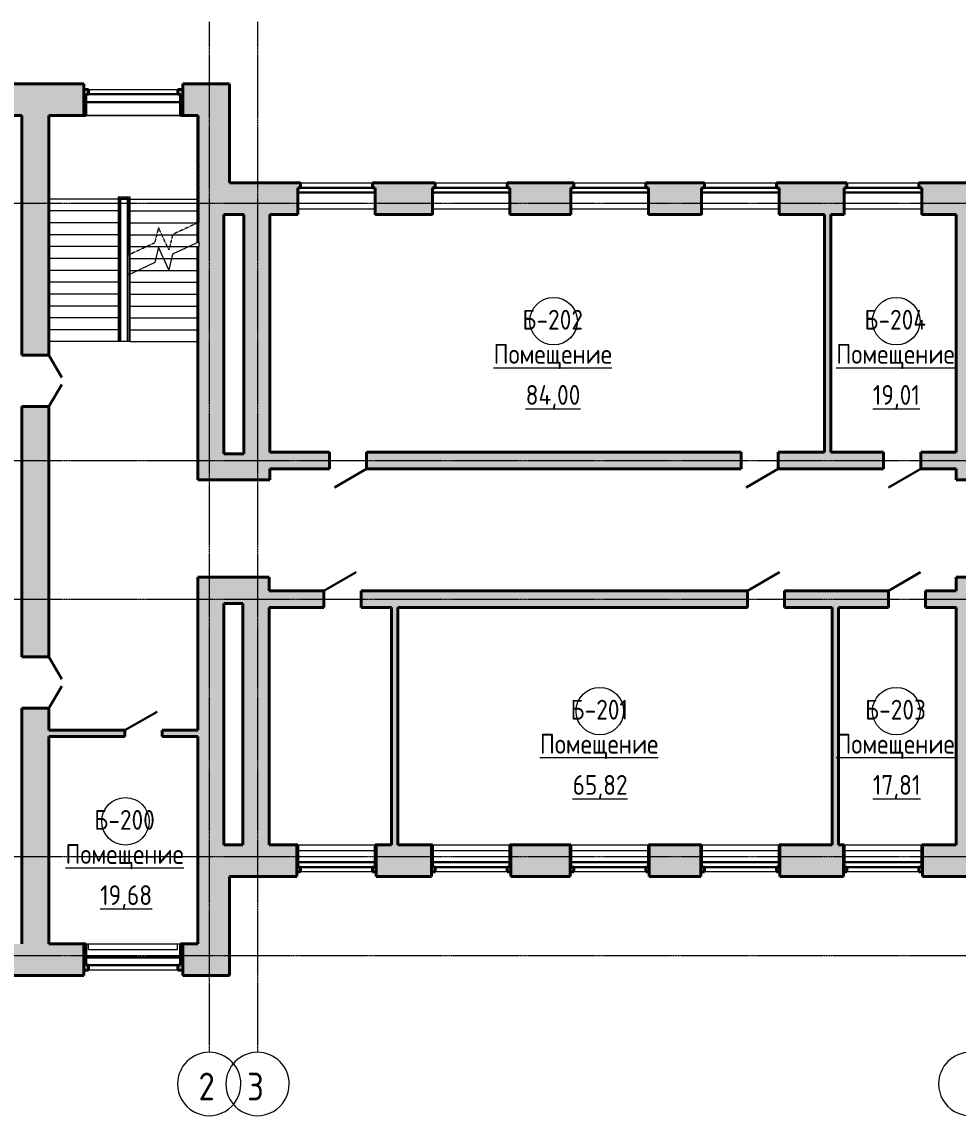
# Model space of a CAD drawing. Header units: millimetres. Extents: x -4092 to 455810, y -7500 to 28668.
# Drawn here: x 130565 to 154208, y -3300 to 24363 of the extents above; entities that cross this region are included whole.
import ezdxf

# ---------------------------------------------------------------- set-up
doc = ezdxf.new("R2010")
doc.units = ezdxf.units.MM
doc.linetypes.add('ADSK_Линия сетки', pattern=[21, 12, -3, 3, -3])
doc.linetypes.add('ADSK_Сверху', pattern=[4.5, 3, -1.5])
for name, color, linetype, lineweight in [('Двери', 7, 'Continuous', 18), ('Каркас_Импост', 7, 'Continuous', 30), ('Лестницы', 7, 'Continuous', 18), ('Марки помещений', 7, 'Continuous', 18), ('Ограждение', 7, 'Continuous', 18), ('Окна', 7, 'Continuous', 18), ('Оси', 7, 'Continuous', 9), ('Панель', 7, 'Continuous', 30), ('Перекрытия', 7, 'Continuous', 18), ('Поручни', 7, 'Continuous', 18), ('Стены', 7, 'Continuous', 18), ('Стены разрез', 7, 'Continuous', 40)]:
    doc.layers.add(name, color=color, linetype=linetype, lineweight=lineweight)
doc.styles.add('GOST Common', font='GOST Common.ttf', dxfattribs={"width": 0.9, "height": 500})
doc.styles.add('GOST Common_1', font='GOST Common.ttf', dxfattribs={"width": 0.9, "height": 700})

# ---------------------------------------------------------------- blocks, each defined once
blk = doc.blocks.new('Ограждение - Ограждение-221464-02_Б_На лист')
at = {"layer": 'Поручни'}
for p, q in [((15816, 19938), (15816, 16287)), ((16116, 19938), (15816, 19938)), ((15821, 19933), (15821, 16287)), ((16111, 19933), (15821, 19933)), ((16111, 19887), (16111, 19933)), ((16116, 19887), (16116, 19938)), ((15861, 19893), (15861, 16287)), ((16071, 19893), (15861, 19893)), ((15876, 19878), (15876, 16287)), ((16056, 19878), (15876, 19878)), ((16056, 17968), (16056, 19878)), ((16071, 17972), (16071, 19893)), ((16086, 19891), (16086, 19908)), ((16111, 17989), (16111, 19887)), ((16116, 17991), (16116, 19887)), ((15821, 16287), (15816, 16287)), ((15861, 16287), (15821, 16287)), ((15876, 16287), (15861, 16287))]:
    blk.add_line(p, q, dxfattribs=at)
blk = doc.blocks.new('Ограждение - Ограждение-227923-02_Б_На лист')
at = {"layer": 'Ограждение', "linetype": 'ADSK_Сверху'}
for p, q in [((15816, 19938), (15816, 16287)), ((16116, 19938), (15816, 19938)), ((15821, 19933), (15821, 16287)), ((16111, 19933), (15821, 19933)), ((16111, 19887), (16111, 19933)), ((16116, 19887), (16116, 19938)), ((15846, 19908), (15846, 16287)), ((16086, 19908), (15846, 19908)), ((15861, 19893), (15861, 16287)), ((16071, 19893), (15861, 19893)), ((15866, 19888), (15866, 16287)), ((16066, 19888), (15866, 19888)), ((15876, 19878), (15876, 16287)), ((16056, 19878), (15876, 19878)), ((16056, 18468), (16056, 19878)), ((16066, 18468), (16066, 19888)), ((16071, 18470), (16071, 19893)), ((16086, 18477), (16086, 19908)), ((16111, 18489), (16111, 19887)), ((16116, 18491), (16116, 19887)), ((15866, 16287), (15816, 16287)), ((15861, 16287), (15821, 16287)), ((15876, 16287), (15846, 16287))]:
    blk.add_line(p, q, dxfattribs=at)
at = {"layer": 'Поручни'}
for p, q in [((16111, 17989), (16071, 17970)), ((16111, 17989), (16071, 17970)), ((16111, 17989), (16071, 17970)), ((16116, 17991), (16111, 17989)), ((16111, 16287), (16111, 17989)), ((16116, 16287), (16116, 17991)), ((16066, 17968), (16056, 17968)), ((16066, 17968), (16056, 17968)), ((16056, 16287), (16056, 17968)), ((16071, 17970), (16066, 17968)), ((16071, 17970), (16066, 17968)), ((16071, 16287), (16071, 17970)), ((16071, 16287), (16056, 16287)), ((16111, 16287), (16071, 16287)), ((16116, 16287), (16111, 16287))]:
    blk.add_line(p, q, dxfattribs=at)
blk = doc.blocks.new('ИРНИТУ-Окно-ГОСТ23166-99_4_2_Створки - 1920 x 2350-934199-02_Б_На лист')
at = {"layer": 'Каркас_Импост'}
for p, q in [((-1018.1, 220), (941.9, 220)), ((-1018.1, 220), (-1018.1, 100)), ((-1018.1, 220), (-983.1, 220)), ((-1018.1, 100), (941.9, 100)), ((-1018.1, 100), (-983.1, 100)), ((941.9, 220), (906.9, 220)), ((941.9, 100), (906.9, 100)), ((941.9, 220), (941.9, 100))]:
    blk.add_line(p, q, dxfattribs=at)
blk = doc.blocks.new('ИРНИТУ_Дверь_Однопольная_ДеревяннаяВнутренняя_филенчатая - 900х2080 без верха-1341253-02_Б_На лист')
at = {"layer": 'Панель'}
blk.add_line((-470, 210), (344, 680), dxfattribs=at)
blk = doc.blocks.new('AC_Дверь_Двупольная_ДеревяннаяВнутренняя_филенчатая_с_верхом - 1260х2080-539008-02_Б_На лист')
at = {"layer": 'Панель'}
for p, q in [((-650, 340), (-87, 665)), ((650, 340), (87, 665))]:
    blk.add_line(p, q, dxfattribs=at)
blk = doc.blocks.new('ИРНИТУ_Дверь_Однопольная_ДеревяннаяВнутренняя_филенчатая - 900х2080 без верха-1341261-02_Б_На лист')
at = {"layer": 'Панель'}
blk.add_line((-470, 80), (344, 550), dxfattribs=at)
blk = doc.blocks.new('ИРНИТУ-Окно-ГОСТ23166-99_4_2_Створки - 1920 x 2350-415137-02_Б_На лист')
at = {"layer": 'Каркас_Импост'}
for p, q in [((-1018.1, -160), (941.9, -160)), ((-1018.1, -280), (-1018.1, -160)), ((-1018.1, -160), (-983.1, -160)), ((941.9, -160), (906.9, -160)), ((941.9, -280), (941.9, -160)), ((-1018.1, -280), (941.9, -280)), ((-1018.1, -280), (-983.1, -280)), ((941.9, -280), (906.9, -280))]:
    blk.add_line(p, q, dxfattribs=at)
blk = doc.blocks.new('ИРНИТУ-Окно-ГОСТ23166-99_6_3_Створки - 2350 x 2350-686471-02_Б_На лист')
at = {"layer": 'Каркас_Импост'}
for p, q in [((-1233.1, 210), (1156.9, 210)), ((-1233.1, 210), (-1233.1, 10)), ((-1233.1, 210), (-1198.1, 210)), ((-1233.1, 10), (1156.9, 10)), ((-1233.1, 10), (-1198.1, 10)), ((1156.9, 210), (1121.9, 210)), ((1156.9, 10), (1121.9, 10)), ((1156.9, 210), (1156.9, 10))]:
    blk.add_line(p, q, dxfattribs=at)
blk = doc.blocks.new('ИРНИТУ-Окно-ГОСТ23166-99_6_3_Створки - 2350 x 2350-686492-02_Б_На лист')
at = {"layer": 'Каркас_Импост'}
for p, q in [((-1233.1, -10), (1156.9, -10)), ((-1233.1, -210), (-1233.1, -10)), ((-1233.1, -10), (-1198.1, -10)), ((-1233.1, -210), (1156.9, -210)), ((-1233.1, -210), (-1198.1, -210)), ((1156.9, -10), (1121.9, -10)), ((1156.9, -210), (1121.9, -210)), ((1156.9, -210), (1156.9, -10))]:
    blk.add_line(p, q, dxfattribs=at)
blk = doc.blocks.new('Ось сетки - D8-4846-02_Б_На лист')
at = {"layer": 'Оси', "lineweight": 18}
for start, end in [(360, 180), (180, 360)]:
    blk.add_arc((0, 0), 4, start, end, dxfattribs=at)
blk = doc.blocks.new('ADSK_Марка_Помещение - Номер Имя Площадь Площадь проемов-115235-02_Б_На лист')
at = {"layer": 'Марки помещений'}
blk.add_circle((0, 0), 3, dxfattribs=at)

msp = doc.modelspace()

# ---------------------------------------------------------------- hatches: boundary and pattern name
at = {"layer": 'Стены'}
h = msp.add_hatch(color=256, dxfattribs=at)
h.paths.add_polyline_path([(134625, 21995), (135805, 21995), (135805, 22795), (134625, 22795)], flags=0)
h.paths.add_polyline_path([(131245, 21995), (132125, 21995), (132125, 22795), (130325, 22795), (130325, 21995), (130565, 21995)], flags=0)
h.paths.add_polyline_path([(127077, 21995), (127825, 21995), (127825, 22795), (126025, 22795), (126025, 21995)], flags=0)
h.paths.add_polyline_path([(123525, 21995), (123525, 22795), (121725, 22795), (121725, 21995)], flags=0)
h.paths.add_polyline_path([(118085, 21995), (119225, 21995), (119225, 22795), (118085, 22795)], flags=0)
h = msp.add_hatch(color=256, dxfattribs=at)
h.paths.add_polyline_path([(134570, 21995), (134625, 21995), (134625, 22655), (134500, 22655), (134500, 22535), (134570, 22535)], flags=0)
h.paths.add_polyline_path([(132125, 21995), (132180, 21995), (132180, 22535), (132250, 22535), (132250, 22655), (132125, 22655)], flags=0)
h = msp.add_hatch(color=256, dxfattribs=at)
h.paths.add_polyline_path([(130565, 1075), (131245, 1075), (131245, 7025), (130565, 7025)], flags=0)
h.paths.add_polyline_path([(131245, 8325), (131245, 14645), (130565, 14645), (130565, 8325)], flags=0)
h.paths.add_polyline_path([(130565, 15945), (131245, 15945), (131245, 21995), (130565, 21995), (130565, 17841)], flags=0)
for points in [[(135805, 19495), (135805, 21995), (135005, 21995), (135005, 19495), (135665, 19495)], [(135665, 13456), (135665, 19495), (135005, 19495), (135005, 18788), (135045, 18807), (135045, 18687), (135005, 18687), (135005, 13456)], [(136830, 13456), (136830, 19495), (136170, 19495), (136170, 13456)], [(150990, 13495), (150990, 19495), (150830, 19495), (150830, 13495)], [(154157, 12796), (154837, 12796), (154837, 19495), (154157, 19495), (154157, 13075)], [(136830, 12796), (136830, 13456), (135005, 13456), (135005, 12796)], [(136145, 9676), (136805, 9676), (136805, 10336), (135005, 10336), (135005, 9676), (135665, 9676)], [(154837, 3575), (154837, 10340), (154157, 10340), (154157, 3575)], [(135665, 3575), (135665, 9676), (135005, 9676), (135005, 3575)], [(136733, 3575), (136805, 3575), (136805, 9676), (136145, 9676), (136145, 3575)], [(140060, 3575), (140060, 9575), (139900, 9575), (139900, 3575), (139952, 3575)], [(151190, 3575), (151190, 9575), (151030, 9575), (151030, 3575)], [(135805, 275), (135805, 2775), (135005, 2775), (135005, 275)]]:
    msp.add_hatch(color=256, dxfattribs=at).paths.add_polyline_path(points, flags=0)
h = msp.add_hatch(color=256, dxfattribs=at)
h.paths.add_polyline_path([(216905, 19495), (217202, 19495), (217202, 20295), (215195, 20295), (215195, 20175), (215265, 20175), (215265, 19495), (216245, 19495)], flags=0)
h.paths.add_polyline_path([(210765, 19495), (212525, 19495), (212525, 20175), (212595, 20175), (212595, 20295), (209150, 20295), (209150, 20175), (209220, 20175), (209220, 19495)], flags=0)
h.paths.add_polyline_path([(213565, 19495), (214225, 19495), (214225, 20175), (214295, 20175), (214295, 20295), (213495, 20295), (213495, 20175), (213565, 20175)], flags=0)
h.paths.add_polyline_path([(205605, 19495), (206480, 19495), (206480, 20175), (206550, 20175), (206550, 20295), (204320, 20295), (204320, 20175), (204390, 20175), (204390, 19495)], flags=0)
h.paths.add_polyline_path([(208180, 19495), (208180, 20175), (208250, 20175), (208250, 20295), (207450, 20295), (207450, 20175), (207520, 20175), (207520, 19495)], flags=0)
h.paths.add_polyline_path([(202430, 19495), (202430, 20175), (202500, 20175), (202500, 20295), (200820, 20295), (200820, 20175), (200890, 20175), (200890, 19495)], flags=0)
h.paths.add_polyline_path([(198875, 19495), (198930, 19495), (198930, 20175), (199000, 20175), (199000, 20295), (197120, 20295), (197120, 20175), (197190, 20175), (197190, 19495), (198195, 19495)], flags=0)
h.paths.add_polyline_path([(195230, 19495), (195230, 20175), (195300, 20175), (195300, 20295), (193420, 20295), (193420, 20175), (193490, 20175), (193490, 19495)], flags=0)
h.paths.add_polyline_path([(189790, 19495), (191530, 19495), (191530, 20175), (191600, 20175), (191600, 20295), (189720, 20295), (189720, 20175), (189790, 20175)], flags=0)
h.paths.add_polyline_path([(187830, 19495), (187830, 20175), (187900, 20175), (187900, 20295), (186120, 20295), (186120, 20175), (186190, 20175), (186190, 19495), (187365, 19495)], flags=0)
h.paths.add_polyline_path([(177730, 19495), (177730, 20175), (177800, 20175), (177800, 20295), (175920, 20295), (175920, 20175), (175990, 20175), (175990, 19495)], flags=0)
h.paths.add_polyline_path([(180830, 19495), (180830, 20175), (180900, 20175), (180900, 20295), (179620, 20295), (179620, 20175), (179690, 20175), (179690, 19495), (180195, 19495)], flags=0)
h.paths.add_polyline_path([(182790, 19495), (184230, 19495), (184230, 20175), (184300, 20175), (184300, 20295), (182720, 20295), (182720, 20175), (182790, 20175)], flags=0)
h.paths.add_polyline_path([(174030, 19495), (174030, 20175), (174100, 20175), (174100, 20295), (171420, 20295), (171420, 20175), (171490, 20175), (171490, 19495), (173945, 19495)], flags=0)
h.paths.add_polyline_path([(168890, 19495), (169530, 19495), (169530, 20175), (169600, 20175), (169600, 20295), (167720, 20295), (167720, 20175), (167790, 20175), (167790, 19495), (168730, 19495)], flags=0)
h.paths.add_polyline_path([(165830, 19495), (165830, 20175), (165900, 20175), (165900, 20295), (164120, 20295), (164120, 20175), (164190, 20175), (164190, 19495), (165702, 19495)], flags=0)
h.paths.add_polyline_path([(160590, 19495), (162230, 19495), (162230, 20175), (162300, 20175), (162300, 20295), (160520, 20295), (160520, 20175), (160590, 20175)], flags=0)
h.paths.add_polyline_path([(158630, 19495), (158630, 20175), (158700, 20175), (158700, 20295), (156920, 20295), (156920, 20175), (156990, 20175), (156990, 19495)], flags=0)
h.paths.add_polyline_path([(154837, 19495), (155030, 19495), (155030, 20175), (155100, 20175), (155100, 20295), (153220, 20295), (153220, 20175), (153290, 20175), (153290, 19495), (154157, 19495)], flags=0)
h.paths.add_polyline_path([(147730, 19495), (147730, 20175), (147800, 20175), (147800, 20295), (146320, 20295), (146320, 20175), (146390, 20175), (146390, 19495)], flags=0)
h.paths.add_polyline_path([(150830, 19495), (151330, 19495), (151330, 20175), (151400, 20175), (151400, 20295), (149620, 20295), (149620, 20175), (149690, 20175), (149690, 19495)], flags=0)
h.paths.add_polyline_path([(144430, 19495), (144430, 20175), (144500, 20175), (144500, 20295), (142820, 20295), (142820, 20175), (142890, 20175), (142890, 19495)], flags=0)
h.paths.add_polyline_path([(139952, 19495), (140930, 19495), (140930, 20175), (141000, 20175), (141000, 20295), (139420, 20295), (139420, 20175), (139490, 20175), (139490, 19495)], flags=0)
h.paths.add_polyline_path([(135805, 19495), (137530, 19495), (137530, 20175), (137600, 20175), (137600, 20295), (135805, 20295)], flags=0)
h = msp.add_hatch(color=256, dxfattribs=at)
h.paths.add_polyline_path([(154157, 13075), (154157, 13495), (153267, 13495), (153267, 13075)], flags=0)
h.paths.add_polyline_path([(152327, 13075), (152327, 13495), (149667, 13495), (149667, 13075)], flags=0)
h.paths.add_polyline_path([(148727, 13075), (148727, 13495), (139270, 13495), (139270, 13075), (146389, 13075)], flags=0)
h.paths.add_polyline_path([(138330, 13075), (138330, 13495), (136830, 13495), (136830, 13075)], flags=0)
h = msp.add_hatch(color=256, dxfattribs=at)
h.paths.add_polyline_path([(154157, 9575), (154157, 9995), (153387, 9995), (153387, 9575)], flags=0)
h.paths.add_polyline_path([(148887, 9575), (148887, 9995), (139130, 9995), (139130, 9575), (146389, 9575)], flags=0)
h.paths.add_polyline_path([(151030, 9575), (152447, 9575), (152447, 9995), (149827, 9995), (149827, 9575)], flags=0)
h.paths.add_polyline_path([(138190, 9575), (138190, 9995), (136805, 9995), (136805, 9575)], flags=0)
h = msp.add_hatch(color=256, dxfattribs=at)
h.paths.add_polyline_path([(135005, 6310), (135005, 6470), (134105, 6470), (134105, 6310)], flags=0)
h.paths.add_polyline_path([(133165, 6310), (133165, 6470), (131245, 6470), (131245, 6310)], flags=0)
h = msp.add_hatch(color=256, dxfattribs=at)
h.paths.add_polyline_path([(217202, 2775), (217202, 3575), (215310, 3575), (215310, 2775)], flags=0)
h.paths.add_polyline_path([(213310, 2775), (213310, 3575), (211710, 3575), (211710, 2775)], flags=0)
h.paths.add_polyline_path([(206110, 2775), (206110, 3575), (204410, 3575), (204410, 2775)], flags=0)
h.paths.add_polyline_path([(209710, 2775), (209710, 3575), (208110, 3575), (208110, 2775)], flags=0)
h.paths.add_polyline_path([(202410, 2775), (202410, 3575), (200810, 3575), (200810, 2775), (201108, 2775)], flags=0)
h.paths.add_polyline_path([(198875, 2775), (198875, 3035), (198830, 3035), (198830, 3575), (197210, 3575), (197210, 2775), (197889, 2775)], flags=0)
h.paths.add_polyline_path([(191452, 2775), (191510, 2775), (191510, 3575), (189810, 3575), (189810, 2775)], flags=0)
h.paths.add_polyline_path([(193510, 2775), (195210, 2775), (195210, 3575), (193510, 3575)], flags=0)
h.paths.add_polyline_path([(186210, 2775), (187810, 2775), (187810, 3575), (186210, 3575)], flags=0)
h.paths.add_polyline_path([(182810, 2775), (184210, 2775), (184210, 3575), (182810, 3575)], flags=0)
h.paths.add_polyline_path([(180875, 2775), (180875, 3035), (180830, 3035), (180830, 3575), (178865, 3575), (178865, 2775)], flags=0)
h.paths.add_polyline_path([(174365, 2775), (174365, 3575), (171510, 3575), (171510, 2775), (172139, 2775)], flags=0)
h.paths.add_polyline_path([(169510, 2775), (169510, 3575), (167810, 3575), (167810, 2775)], flags=0)
h.paths.add_polyline_path([(165702, 2775), (165810, 2775), (165810, 3575), (164210, 3575), (164210, 2775)], flags=0)
h.paths.add_polyline_path([(160610, 2775), (162210, 2775), (162210, 3575), (160610, 3575)], flags=0)
h.paths.add_polyline_path([(158610, 2775), (158610, 3575), (157010, 3575), (157010, 2775)], flags=0)
h.paths.add_polyline_path([(155010, 2775), (155010, 3575), (153310, 3575), (153310, 2775)], flags=0)
h.paths.add_polyline_path([(149710, 2775), (151310, 2775), (151310, 3575), (149710, 3575)], flags=0)
h.paths.add_polyline_path([(144410, 2775), (144410, 3575), (142910, 3575), (142910, 2775)], flags=0)
h.paths.add_polyline_path([(146410, 2775), (147710, 2775), (147710, 3575), (146410, 3575)], flags=0)
h.paths.add_polyline_path([(139510, 2775), (140910, 2775), (140910, 3575), (139510, 3575)], flags=0)
h.paths.add_polyline_path([(136733, 2775), (137510, 2775), (137510, 3575), (135005, 3575), (135005, 2775), (135805, 2775)], flags=0)
h = msp.add_hatch(color=256, dxfattribs=at)
h.paths.add_polyline_path([(137600, 2895), (137600, 3015), (137530, 3015), (137530, 3575), (137510, 3575), (137510, 2895)], flags=0)
h.paths.add_polyline_path([(139510, 2895), (139510, 3575), (139490, 3575), (139490, 3015), (139420, 3015), (139420, 2895)], flags=0)
h = msp.add_hatch(color=256, dxfattribs=at)
h.paths.add_polyline_path([(142910, 2895), (142910, 3575), (142890, 3575), (142890, 3015), (142820, 3015), (142820, 2895)], flags=0)
h.paths.add_polyline_path([(140910, 2895), (141000, 2895), (141000, 3015), (140930, 3015), (140930, 3575), (140910, 3575)], flags=0)
h = msp.add_hatch(color=256, dxfattribs=at)
h.paths.add_polyline_path([(144500, 2895), (144500, 3015), (144430, 3015), (144430, 3575), (144410, 3575), (144410, 2895)], flags=0)
h.paths.add_polyline_path([(146410, 2895), (146410, 3575), (146390, 3575), (146389, 3015), (146320, 3015), (146320, 2895), (146389, 2895)], flags=0)
h = msp.add_hatch(color=256, dxfattribs=at)
h.paths.add_polyline_path([(149620, 2895), (149710, 2895), (149710, 3575), (149690, 3575), (149690, 3015), (149620, 3015)], flags=0)
h.paths.add_polyline_path([(147710, 2895), (147800, 2895), (147800, 3015), (147730, 3015), (147730, 3575), (147710, 3575)], flags=0)
h = msp.add_hatch(color=256, dxfattribs=at)
h.paths.add_polyline_path([(153310, 2895), (153310, 3575), (153290, 3575), (153290, 3015), (153220, 3015), (153220, 2895)], flags=0)
h.paths.add_polyline_path([(151400, 2895), (151400, 3015), (151330, 3015), (151330, 3575), (151310, 3575), (151310, 2895)], flags=0)
h = msp.add_hatch(color=256, dxfattribs=at)
h.paths.add_polyline_path([(135005, 275), (135005, 1075), (134625, 1075), (134625, 275)], flags=0)
h.paths.add_polyline_path([(132125, 275), (132125, 1075), (130325, 1075), (130325, 275)], flags=0)
h.paths.add_polyline_path([(127825, 275), (127825, 1075), (126025, 1075), (126025, 275), (127077, 275)], flags=0)
h.paths.add_polyline_path([(123525, 275), (123525, 1075), (121725, 1075), (121725, 275)], flags=0)
h.paths.add_polyline_path([(119225, 275), (119225, 1075), (117285, 1075), (117285, 275)], flags=0)
h = msp.add_hatch(color=256, dxfattribs=at)
h.paths.add_polyline_path([(134500, 415), (134625, 415), (134625, 1075), (134570, 1075), (134570, 535), (134500, 535)], flags=0)
h.paths.add_polyline_path([(132125, 415), (132250, 415), (132250, 535), (132180, 535), (132180, 1075), (132125, 1075)], flags=0)

# ---------------------------------------------------------------- linework, layer by layer
at = {"layer": 'Лестницы'}
for p, q in [((135005, 21990), (131245, 21990)), ((132994, 19887), (131245, 19887)), ((133295, 19887), (135005, 19887)), ((132994, 19587), (131245, 19587)), ((133295, 19587), (135005, 19587)), ((132994, 19287), (131245, 19287)), ((133295, 19287), (135005, 19287)), ((132994, 18987), (131245, 18987)), ((133295, 18987), (135005, 18987)), ((132994, 18687), (131245, 18687)), ((133295, 18687), (134788, 18687)), ((134012, 18671), (133918, 18282)), ((134277, 18104), (134012, 18671)), ((135045, 18807), (134371, 18493)), ((134788, 18687), (135045, 18687)), ((135045, 18687), (135045, 18807)), ((132994, 18387), (131245, 18387)), ((133918, 18282), (133245, 17968)), ((133295, 18387), (133944, 18387)), ((133944, 18387), (134145, 18387)), ((134145, 18387), (134345, 18387)), ((134371, 18493), (134277, 18104)), ((134345, 18387), (135005, 18387)), ((132994, 18087), (131245, 18087)), ((133295, 18087), (133501, 18087)), ((133501, 18087), (135005, 18087)), ((132994, 17787), (131245, 17787)), ((133295, 17787), (135005, 17787)), ((132994, 17487), (131245, 17487)), ((133295, 17487), (135005, 17487)), ((132994, 17187), (131245, 17187)), ((133295, 17187), (135005, 17187)), ((132994, 16887), (131245, 16887)), ((133295, 16887), (135005, 16887)), ((132994, 16587), (131245, 16587)), ((133295, 16587), (135005, 16587)), ((132994, 16287), (131245, 16287)), ((133295, 16287), (135005, 16287))]:
    msp.add_line(p, q, dxfattribs=at)
at = {"layer": 'Лестницы', "linetype": 'ADSK_Сверху'}
for p, q in [((131245, 21990), (131245, 19887)), ((135045, 21990), (131245, 21990)), ((135045, 19887), (135045, 21990)), ((132994, 19887), (131245, 19887)), ((133045, 19887), (131245, 19887)), ((131245, 19887), (131245, 16287)), ((133045, 19887), (131245, 19887)), ((133045, 19887), (133245, 19887)), ((133045, 19887), (133045, 16287)), ((133245, 19887), (135045, 19887)), ((133245, 18468), (133245, 19887)), ((133245, 19887), (135045, 19887)), ((133295, 19887), (135005, 19887)), ((135045, 19307), (135045, 19887)), ((132994, 19587), (131245, 19587)), ((133045, 19587), (131245, 19587)), ((133045, 19587), (131245, 19587)), ((133245, 19587), (135045, 19587)), ((133245, 19587), (135045, 19587)), ((133295, 19587), (135005, 19587)), ((132994, 19287), (131245, 19287)), ((133045, 19287), (131245, 19287)), ((133045, 19287), (131245, 19287)), ((133245, 19287), (135002, 19287)), ((133245, 19287), (135002, 19287)), ((133295, 19287), (135005, 19287)), ((134012, 19171), (133918, 18782)), ((134277, 18604), (134012, 19171)), ((135045, 19307), (134371, 18993)), ((132994, 18987), (131245, 18987)), ((133045, 18987), (131245, 18987)), ((133045, 18987), (131245, 18987)), ((133245, 18987), (133968, 18987)), ((133245, 18987), (133968, 18987)), ((133295, 18987), (135005, 18987)), ((134098, 18987), (134370, 18987)), ((134098, 18987), (134370, 18987)), ((134371, 18993), (134277, 18604)), ((132994, 18687), (131245, 18687)), ((133045, 18687), (131245, 18687)), ((133045, 18687), (131245, 18687)), ((133918, 18782), (133245, 18468)), ((133245, 18687), (133716, 18687)), ((133245, 18687), (133716, 18687)), ((133295, 18687), (134788, 18687)), ((134238, 18687), (134297, 18687)), ((134238, 18687), (134297, 18687)), ((134788, 18687), (135045, 18687)), ((132994, 18387), (131245, 18387)), ((133045, 18387), (131245, 18387)), ((133045, 18387), (131245, 18387)), ((133295, 18387), (133944, 18387)), ((133944, 18387), (134145, 18387)), ((134145, 18387), (134345, 18387)), ((134345, 18387), (135005, 18387)), ((132994, 18087), (131245, 18087)), ((133045, 18087), (131245, 18087)), ((133045, 18087), (131245, 18087)), ((133295, 18087), (133501, 18087)), ((133501, 18087), (135005, 18087)), ((132994, 17787), (131245, 17787)), ((133045, 17787), (131245, 17787)), ((133045, 17787), (131245, 17787)), ((133295, 17787), (135005, 17787)), ((132994, 17487), (131245, 17487)), ((133045, 17487), (131245, 17487)), ((133045, 17487), (131245, 17487)), ((133295, 17487), (135005, 17487)), ((132994, 17187), (131245, 17187)), ((133045, 17187), (131245, 17187)), ((133045, 17187), (131245, 17187)), ((133295, 17187), (135005, 17187)), ((132994, 16887), (131245, 16887)), ((133045, 16887), (131245, 16887)), ((133045, 16887), (131245, 16887)), ((133295, 16887), (135005, 16887)), ((132994, 16587), (131245, 16587)), ((133045, 16587), (131245, 16587)), ((133045, 16587), (131245, 16587)), ((133295, 16587), (135005, 16587)), ((133045, 16287), (131245, 16287)), ((133295, 16287), (135005, 16287))]:
    msp.add_line(p, q, dxfattribs=at)
at = {"layer": 'Оси', "linetype": 'ADSK_Линия сетки'}
for p, q in [((135295, 24363), (135295, -1664)), ((136515, 24363), (136515, -1664)), ((115395, 19785), (218736, 19785)), ((115395, 13285), (218736, 13285)), ((115395, 9785), (218736, 9785)), ((115395, 3285), (218736, 3285)), ((115395, 785), (218736, 785))]:
    msp.add_line(p, q, dxfattribs=at)
at = {"layer": 'Перекрытия'}
for p, q in [((132994, 16287), (131245, 16287)), ((133235, 16287), (133054, 16287))]:
    msp.add_line(p, q, dxfattribs=at)
at = {"layer": 'Стены'}
for p, q in [((132250, 22655), (134500, 22655)), ((134570, 21995), (132180, 21995)), ((137600, 20295), (139420, 20295)), ((141000, 20295), (142820, 20295)), ((144500, 20295), (146320, 20295)), ((147800, 20295), (149620, 20295)), ((151400, 20295), (153220, 20295)), ((137540, 19495), (137540, 19645)), ((137540, 19645), (139460, 19645)), ((139460, 19645), (139460, 19495)), ((140950, 19495), (140950, 19645)), ((140950, 19645), (142870, 19645)), ((142870, 19645), (142870, 19495)), ((144449, 19495), (144449, 19645)), ((144449, 19645), (146369, 19645)), ((146369, 19645), (146369, 19495)), ((147749, 19495), (147749, 19645)), ((147749, 19645), (149669, 19645)), ((149669, 19645), (149669, 19495)), ((151349, 19495), (151349, 19645)), ((151349, 19645), (153269, 19645)), ((153269, 19645), (153269, 19495)), ((137540, 19495), (137530, 19495)), ((139490, 19495), (139460, 19495)), ((140950, 19495), (140930, 19495)), ((142890, 19495), (142870, 19495)), ((144449, 19495), (144430, 19495)), ((146390, 19495), (146369, 19495)), ((147749, 19495), (147730, 19495)), ((149690, 19495), (149669, 19495)), ((151349, 19495), (151330, 19495)), ((153290, 19495), (153269, 19495)), ((137530, 3575), (139490, 3575)), ((137550, 3425), (137550, 3575)), ((139470, 3425), (137550, 3425)), ((139470, 3575), (139470, 3425)), ((140930, 3575), (142890, 3575)), ((140950, 3425), (140950, 3575)), ((142870, 3425), (140950, 3425)), ((142870, 3575), (142870, 3425)), ((144430, 3575), (146390, 3575)), ((144450, 3425), (144450, 3575)), ((146370, 3425), (144450, 3425)), ((146370, 3575), (146370, 3425)), ((147730, 3575), (149690, 3575)), ((147755, 3425), (147755, 3575)), ((149675, 3425), (147755, 3425)), ((149675, 3575), (149675, 3425)), ((151330, 3575), (153290, 3575)), ((151355, 3425), (151355, 3575)), ((153275, 3425), (151355, 3425)), ((153275, 3575), (153275, 3425)), ((139420, 2895), (137600, 2895)), ((142820, 2895), (141000, 2895)), ((146320, 2895), (144500, 2895)), ((149620, 2895), (147800, 2895)), ((153220, 2895), (151400, 2895)), ((132180, 1075), (134570, 1075)), ((132245, 925), (132245, 1075)), ((134485, 925), (132245, 925)), ((134485, 1075), (134485, 925)), ((134500, 415), (132250, 415))]:
    msp.add_line(p, q, dxfattribs=at)
at = {"layer": 'Стены разрез'}
for p, q in [((132125, 22795), (130325, 22795)), ((132125, 22795), (132125, 21995)), ((135805, 22795), (134625, 22795)), ((134625, 21995), (134625, 22795)), ((135805, 20295), (135805, 22795)), ((132250, 22655), (132125, 22655)), ((132180, 21995), (132180, 22535)), ((132180, 22535), (132250, 22535)), ((132250, 22535), (132250, 22655)), ((134625, 22655), (134500, 22655)), ((134500, 22655), (134500, 22535)), ((134500, 22535), (134570, 22535)), ((134570, 22535), (134570, 21995)), ((130270, 21995), (130565, 21995)), ((130565, 21995), (130565, 15945)), ((131245, 21995), (132180, 21995)), ((131245, 15945), (131245, 21995)), ((134570, 21995), (135005, 21995)), ((135005, 21995), (135005, 18788)), ((137600, 20295), (135805, 20295)), ((137600, 20175), (137600, 20295)), ((141000, 20295), (139420, 20295)), ((139420, 20295), (139420, 20175)), ((141000, 20175), (141000, 20295)), ((144500, 20295), (142820, 20295)), ((142820, 20295), (142820, 20175)), ((144500, 20175), (144500, 20295)), ((147800, 20295), (146320, 20295)), ((146320, 20295), (146320, 20175)), ((147800, 20175), (147800, 20295)), ((151400, 20295), (149620, 20295)), ((149620, 20295), (149620, 20175)), ((151400, 20175), (151400, 20295)), ((155100, 20295), (153220, 20295)), ((153220, 20295), (153220, 20175)), ((137530, 19495), (137530, 20175)), ((137530, 20175), (137600, 20175)), ((139420, 20175), (139490, 20175)), ((139490, 20175), (139490, 19495)), ((140930, 19495), (140930, 20175)), ((140930, 20175), (141000, 20175)), ((142820, 20175), (142890, 20175)), ((142890, 20175), (142890, 19495)), ((144430, 19495), (144430, 20175)), ((144430, 20175), (144500, 20175)), ((146320, 20175), (146390, 20175)), ((146390, 20175), (146390, 19495)), ((147730, 19495), (147730, 20175)), ((147730, 20175), (147800, 20175)), ((149620, 20175), (149690, 20175)), ((149690, 20175), (149690, 19495)), ((151330, 19495), (151330, 20175)), ((151330, 20175), (151400, 20175)), ((153220, 20175), (153290, 20175)), ((153290, 20175), (153290, 19495)), ((135665, 19495), (136170, 19495)), ((135665, 13456), (135665, 19495)), ((136170, 19495), (136170, 13456)), ((136830, 19495), (137530, 19495)), ((136830, 13495), (136830, 19495)), ((139490, 19495), (140930, 19495)), ((142890, 19495), (144430, 19495)), ((146390, 19495), (147730, 19495)), ((149690, 19495), (150830, 19495)), ((150830, 19495), (150830, 13495)), ((150990, 19495), (151330, 19495)), ((150990, 13495), (150990, 19495)), ((153290, 19495), (154157, 19495)), ((154157, 19495), (154157, 13495)), ((135005, 18687), (135005, 12796)), ((130565, 15945), (131245, 15945)), ((130565, 14645), (130565, 8325)), ((131245, 14645), (130565, 14645)), ((131245, 8325), (131245, 14645)), ((136170, 13456), (135665, 13456)), ((138330, 13495), (136830, 13495)), ((138330, 13075), (138330, 13495)), ((148727, 13495), (139270, 13495)), ((139270, 13495), (139270, 13075)), ((148727, 13075), (148727, 13495)), ((150830, 13495), (149667, 13495)), ((149667, 13495), (149667, 13075)), ((152327, 13495), (150990, 13495)), ((152327, 13075), (152327, 13495)), ((154157, 13495), (153267, 13495)), ((153267, 13495), (153267, 13075)), ((136830, 12796), (136830, 13075)), ((136830, 13075), (138330, 13075)), ((139270, 13075), (148727, 13075)), ((149667, 13075), (152327, 13075)), ((153267, 13075), (154157, 13075)), ((154157, 13075), (154157, 12796)), ((135005, 12796), (136830, 12796)), ((154157, 12796), (154837, 12796)), ((135005, 10336), (135005, 6470)), ((136805, 10336), (135005, 10336)), ((136805, 9995), (136805, 10336)), ((154157, 10340), (154157, 9995)), ((154837, 10340), (154157, 10340)), ((138190, 9995), (136805, 9995)), ((138190, 9575), (138190, 9995)), ((148887, 9995), (139130, 9995)), ((139130, 9995), (139130, 9575)), ((148887, 9575), (148887, 9995)), ((152447, 9995), (149827, 9995)), ((149827, 9995), (149827, 9575)), ((152447, 9575), (152447, 9995)), ((154157, 9995), (153387, 9995)), ((153387, 9995), (153387, 9575)), ((135665, 3575), (135665, 9676)), ((135665, 9676), (136145, 9676)), ((136145, 9676), (136145, 3575)), ((136805, 3575), (136805, 9575)), ((136805, 9575), (138190, 9575)), ((139130, 9575), (139900, 9575)), ((139900, 9575), (139900, 3575)), ((140060, 9575), (148887, 9575)), ((140060, 3575), (140060, 9575)), ((149827, 9575), (151030, 9575)), ((151030, 9575), (151030, 3575)), ((151190, 9575), (152447, 9575)), ((151190, 3575), (151190, 9575)), ((153387, 9575), (154157, 9575)), ((154157, 9575), (154157, 3575)), ((130565, 8325), (131245, 8325)), ((130565, 7025), (130565, 1075)), ((131245, 7025), (130565, 7025)), ((131245, 6470), (131245, 7025)), ((133165, 6470), (131245, 6470)), ((133165, 6310), (133165, 6470)), ((135005, 6470), (134105, 6470)), ((134105, 6470), (134105, 6310)), ((131245, 1075), (131245, 6310)), ((131245, 6310), (133165, 6310)), ((134105, 6310), (135005, 6310)), ((135005, 6310), (135005, 1075)), ((136145, 3575), (135665, 3575)), ((137530, 3575), (136805, 3575)), ((137510, 3575), (137510, 2775)), ((137530, 3015), (137530, 3575)), ((139900, 3575), (139490, 3575)), ((139490, 3575), (139490, 3015)), ((139510, 2775), (139510, 3575)), ((140930, 3575), (140060, 3575)), ((140910, 3575), (140910, 2775)), ((140930, 3015), (140930, 3575)), ((144430, 3575), (142890, 3575)), ((142890, 3575), (142890, 3015)), ((142910, 2775), (142910, 3575)), ((144410, 3575), (144410, 2775)), ((144430, 3015), (144430, 3575)), ((147730, 3575), (146390, 3575)), ((146390, 3575), (146390, 3015)), ((146410, 2775), (146410, 3575)), ((147710, 3575), (147710, 2775)), ((147730, 3015), (147730, 3575)), ((151030, 3575), (149690, 3575)), ((149690, 3575), (149690, 3015)), ((149710, 2775), (149710, 3575)), ((151330, 3575), (151190, 3575)), ((151310, 3575), (151310, 2775)), ((151330, 3015), (151330, 3575)), ((154157, 3575), (153290, 3575)), ((153290, 3575), (153290, 3015)), ((153310, 2775), (153310, 3575)), ((135805, 2775), (137510, 2775)), ((135805, 275), (135805, 2775)), ((137510, 2895), (137600, 2895)), ((137600, 3015), (137530, 3015)), ((137600, 2895), (137600, 3015)), ((139490, 3015), (139420, 3015)), ((139420, 3015), (139420, 2895)), ((139420, 2895), (139510, 2895)), ((139510, 2775), (140910, 2775)), ((140910, 2895), (141000, 2895)), ((141000, 3015), (140930, 3015)), ((141000, 2895), (141000, 3015)), ((142890, 3015), (142820, 3015)), ((142820, 3015), (142820, 2895)), ((142820, 2895), (142910, 2895)), ((142910, 2775), (144410, 2775)), ((144410, 2895), (144500, 2895)), ((144500, 3015), (144430, 3015)), ((144500, 2895), (144500, 3015)), ((146390, 3015), (146320, 3015)), ((146320, 3015), (146320, 2895)), ((146320, 2895), (146410, 2895)), ((146410, 2775), (147710, 2775)), ((147710, 2895), (147800, 2895)), ((147800, 3015), (147730, 3015)), ((147800, 2895), (147800, 3015)), ((149690, 3015), (149620, 3015)), ((149620, 3015), (149620, 2895)), ((149620, 2895), (149710, 2895)), ((149710, 2775), (151310, 2775)), ((151310, 2895), (151400, 2895)), ((151400, 3015), (151330, 3015)), ((151400, 2895), (151400, 3015)), ((153290, 3015), (153220, 3015)), ((153220, 3015), (153220, 2895)), ((153220, 2895), (153310, 2895)), ((153310, 2775), (155010, 2775)), ((132180, 1075), (131245, 1075)), ((132125, 1075), (132125, 275)), ((132180, 535), (132180, 1075)), ((135005, 1075), (134570, 1075)), ((134570, 1075), (134570, 535)), ((134625, 275), (134625, 1075)), ((132125, 415), (132250, 415)), ((132250, 535), (132180, 535)), ((132250, 415), (132250, 535)), ((134570, 535), (134500, 535)), ((134500, 535), (134500, 415)), ((134500, 415), (134625, 415)), ((130325, 275), (132125, 275)), ((134625, 275), (135805, 275))]:
    msp.add_line(p, q, dxfattribs=at)

# ---------------------------------------------------------------- block references
at = {"layer": 'Двери'}
for name, p, rotation in [('AC_Дверь_Двупольная_ДеревяннаяВнутренняя_филенчатая_с_верхом - 1260х2080-539008-02_Б_На лист', (130905, 15295), 269.9999999999999), ('ИРНИТУ_Дверь_Однопольная_ДеревяннаяВнутренняя_филенчатая - 900х2080 без верха-1341253-02_Б_На лист', (138800, 13285), 180), ('ИРНИТУ_Дверь_Однопольная_ДеревяннаяВнутренняя_филенчатая - 900х2080 без верха-1341253-02_Б_На лист', (149197, 13285), 180), ('ИРНИТУ_Дверь_Однопольная_ДеревяннаяВнутренняя_филенчатая - 900х2080 без верха-1341253-02_Б_На лист', (152797, 13285), 180), ('AC_Дверь_Двупольная_ДеревяннаяВнутренняя_филенчатая_с_верхом - 1260х2080-539008-02_Б_На лист', (130905, 7675), 269.9999999999999)]:
    msp.add_blockref(name, p, dxfattribs=dict(at, rotation=rotation))
for name, p in [('ИРНИТУ_Дверь_Однопольная_ДеревяннаяВнутренняя_филенчатая - 900х2080 без верха-1341253-02_Б_На лист', (138660, 9785)), ('ИРНИТУ_Дверь_Однопольная_ДеревяннаяВнутренняя_филенчатая - 900х2080 без верха-1341253-02_Б_На лист', (149357, 9785)), ('ИРНИТУ_Дверь_Однопольная_ДеревяннаяВнутренняя_филенчатая - 900х2080 без верха-1341253-02_Б_На лист', (152917, 9785)), ('ИРНИТУ_Дверь_Однопольная_ДеревяннаяВнутренняя_филенчатая - 900х2080 без верха-1341261-02_Б_На лист', (133635, 6390))]:
    msp.add_blockref(name, p, dxfattribs=at)
at = {"layer": 'Марки помещений', "xscale": 199.9999999999999, "yscale": 199.9999999999999, "zscale": 199.9999999999999}
for p in [(143992, 16804), (152646, 16804), (145160, 6955), (152646, 6955), (133179, 4170)]:
    msp.add_blockref('ADSK_Марка_Помещение - Номер Имя Площадь Площадь проемов-115235-02_Б_На лист', p, dxfattribs=at)
at = {"layer": 'Ограждение'}
for name in ['Ограждение - Ограждение-221464-02_Б_На лист', 'Ограждение - Ограждение-227923-02_Б_На лист']:
    msp.add_blockref(name, (117179, 0), dxfattribs=at)
at = {"layer": 'Окна', "rotation": 180}
for name, p in [('ИРНИТУ-Окно-ГОСТ23166-99_6_3_Створки - 2350 x 2350-686492-02_Б_На лист', (133336, 22325)), ('ИРНИТУ-Окно-ГОСТ23166-99_4_2_Створки - 1920 x 2350-415137-02_Б_На лист', (138471, 19895)), ('ИРНИТУ-Окно-ГОСТ23166-99_4_2_Створки - 1920 x 2350-415137-02_Б_На лист', (141871, 19895)), ('ИРНИТУ-Окно-ГОСТ23166-99_4_2_Створки - 1920 x 2350-415137-02_Б_На лист', (145371, 19895)), ('ИРНИТУ-Окно-ГОСТ23166-99_4_2_Створки - 1920 x 2350-415137-02_Б_На лист', (148671, 19895)), ('ИРНИТУ-Окно-ГОСТ23166-99_4_2_Створки - 1920 x 2350-415137-02_Б_На лист', (152271, 19895)), ('ИРНИТУ-Окно-ГОСТ23166-99_4_2_Створки - 1920 x 2350-934199-02_Б_На лист', (138471, 3235)), ('ИРНИТУ-Окно-ГОСТ23166-99_4_2_Створки - 1920 x 2350-934199-02_Б_На лист', (141871, 3235)), ('ИРНИТУ-Окно-ГОСТ23166-99_4_2_Створки - 1920 x 2350-934199-02_Б_На лист', (145371, 3235)), ('ИРНИТУ-Окно-ГОСТ23166-99_4_2_Створки - 1920 x 2350-934199-02_Б_На лист', (148671, 3235)), ('ИРНИТУ-Окно-ГОСТ23166-99_4_2_Створки - 1920 x 2350-934199-02_Б_На лист', (152271, 3235)), ('ИРНИТУ-Окно-ГОСТ23166-99_6_3_Створки - 2350 x 2350-686471-02_Б_На лист', (133336, 745))]:
    msp.add_blockref(name, p, dxfattribs=at)
at = {"layer": 'Оси', "lineweight": 18, "xscale": 199.9999999999999, "yscale": 199.9999999999999, "zscale": 199.9999999999999, "rotation": 180}
for p in [(135295, -2464), (136515, -2464), (154515, -2464)]:
    msp.add_blockref('Ось сетки - D8-4846-02_Б_На лист', p, dxfattribs=at)

# ---------------------------------------------------------------- texts
at = {"layer": 'Марки помещений', "lineweight": 9, "char_height": 500, "attachment_point": 1, "style": 'GOST Common'}
for s, insert, width in [('\\fGOST Common|b0|i0|c204|p34|;\\W.9;Б', (143203, 17091), 432.91), ('-202', (143561, 17091), 1558.48), ('\\fGOST Common|b0|i0|c204|p34|;\\W.9;Б', (151841, 17091), 432.91), ('-204', (152198, 17091), 1601.77), ('\\LПомещение', (142477, 16228), 3751.9), ('\\LПомещение', (151132, 16228), 3751.9), ('\\L84,00', (143287, 15191), 1789.37), ('\\L19,01', (152055, 15191), 1515.19), ('\\fGOST Common|b0|i0|c204|p34|;\\W.9;Б', (144420, 7241), 432.91), ('-201', (144777, 7241), 1443.04), ('\\fGOST Common|b0|i0|c204|p34|;\\W.9;Б', (151858, 7241), 432.91), ('-203', (152215, 7241), 1558.48), ('\\LПомещение', (143646, 6379), 3751.9), ('\\LПомещение', (151132, 6379), 3751.9), ('\\L65,82', (144474, 5341), 1746.08), ('\\L17,81', (152055, 5341), 1515.19), ('\\fGOST Common|b0|i0|c204|p34|;\\W.9;Б', (132391, 4457), 432.91), ('-200', (132748, 4457), 1558.48), ('\\LПомещение', (131664, 3595), 3751.9), ('\\L19,68', (132540, 2557), 1630.63)]:
    msp.add_mtext(s, dxfattribs=dict(at, insert=insert, width=width))
at = {"layer": 'Оси', "char_height": 700, "attachment_point": 1, "style": 'GOST Common_1'}
for s, insert, width in [('\\fGOST Common|b0|i0|c204|p34|;\\W.9;2', (135026, -2177), 548.35), ('\\fGOST Common|b0|i0|c204|p34|;\\W.9;3', (136252, -2177), 533.92)]:
    msp.add_mtext(s, dxfattribs=dict(at, insert=insert, width=width))

doc.saveas('drawing.dxf')
